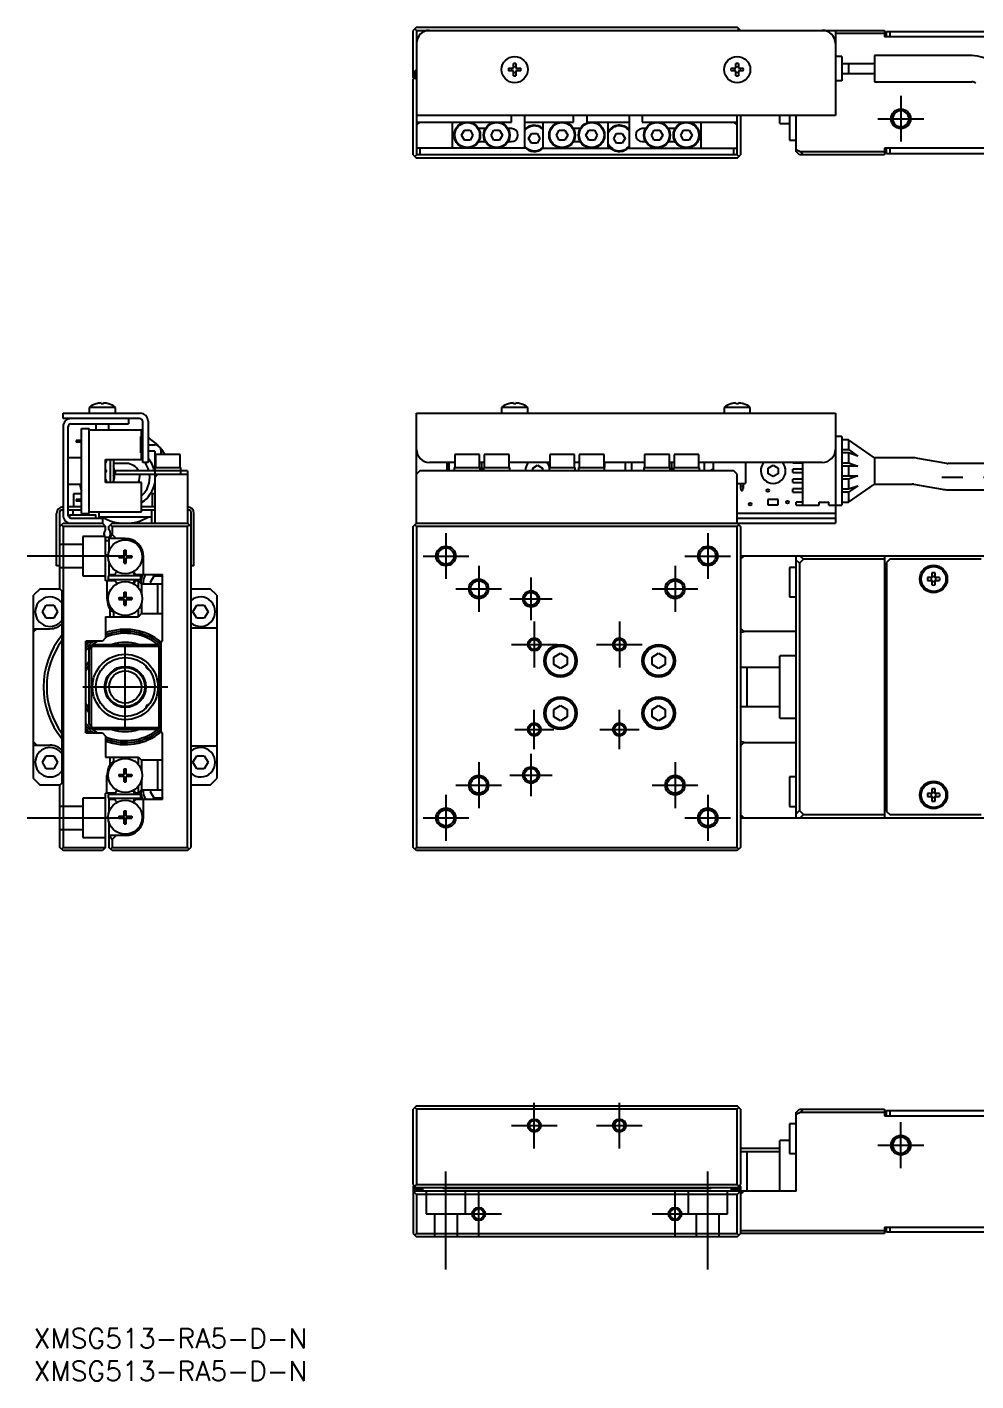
# Model space of a CAD drawing. Extents: x -1 to 586, y -8 to 203.
# Drawn here: x -1 to 144, y -8 to 198.8 of the extents above; entities that cross this region are included whole.
import ezdxf

# ---------------------------------------------------------------- set-up
doc = ezdxf.new("R2010")
doc.units = 0
doc.header["$LTSCALE"] = 0.5
doc.linetypes.add('CENTER', pattern=[50.8, 31.75, -6.35, 6.35, -6.35])
doc.linetypes.add('DASHED', pattern=[19.05, 12.7, -6.35])
for name, color, linetype in [('MSM_CENTER', 1, 'CENTER'), ('MSM_CONTINUOUS', 7, 'CONTINUOUS'), ('MSM_DASHED', 4, 'DASHED'), ('MSM_NARROW', 5, 'CONTINUOUS'), ('MSM_PART_NUMBER', 7, 'CONTINUOUS')]:
    doc.layers.add(name, color=color, linetype=linetype)
doc.styles.get("Standard").update_dxf_attribs({"font": 'txt.shx', "height": 1, "bigfont": 'bigfont.shx'})

# ---------------------------------------------------------------- blocks, each defined once
blk = doc.blocks.new('*U2')
at = {"layer": 'MSM_PART_NUMBER'}
blk.add_text('XMSG513-RA5-D-N', height=3, dxfattribs=at).set_placement((0, -3))
blk = doc.blocks.new('*U3')
at = {"layer": 'MSM_PART_NUMBER'}
blk.add_text('XMSG513-RA5-D-N', height=3, dxfattribs=at).set_placement((0, -8))

msp = doc.modelspace()

# ---------------------------------------------------------------- linework, layer by layer
at = {"layer": 'MSM_CENTER'}
for p, q in [((132.500003, 188.299999), (132.500003, 181.299999)), ((129.000003, 184.799999), (136.000003, 184.799999)), ((288.000003, 130), (138.000003, 130)), ((63.000003, 121.5), (63.000003, 114.5)), ((103.000003, 121.5), (103.000003, 114.5)), ((14.000001, 118), (-0.999999, 118)), ((59.500003, 118), (66.500003, 118)), ((99.500003, 118), (106.500003, 118)), ((68.000003, 116.5), (68.000003, 109.5)), ((98.000003, 116.5), (98.000003, 109.5)), ((76.000003, 108.2), (76.000003, 114.7)), ((64.500003, 113), (71.500003, 113)), ((94.500003, 113), (101.500003, 113)), ((72.750003, 111.45), (79.250003, 111.45)), ((76.500003, 108), (76.500003, 101)), ((89.500003, 108), (89.500003, 101)), ((14.000001, 91.5), (14.000001, 104.5)), ((73.000003, 104.5), (80.000003, 104.5)), ((86.000003, 104.5), (93.000003, 104.5)), ((7.500001, 98), (20.500001, 98)), ((76.500003, 88.5), (76.500003, 94.5)), ((89.500003, 88.5), (89.500003, 94.5)), ((73.500003, 91.5), (79.500003, 91.5)), ((86.500003, 91.5), (92.500003, 91.5)), ((76.000003, 81.3), (76.000003, 87.8)), ((68.000003, 86.5), (68.000003, 79.5)), ((98.000003, 86.5), (98.000003, 79.5)), ((64.500003, 83), (71.500003, 83)), ((72.750003, 84.55), (79.250003, 84.55)), ((94.500003, 83), (101.500003, 83)), ((63.000003, 81.5), (63.000003, 74.5)), ((103.000003, 81.5), (103.000003, 74.5)), ((-0.999999, 78), (14.000001, 78)), ((59.500003, 78), (66.500003, 78)), ((99.500003, 78), (106.500003, 78)), ((76.500003, 27.500001), (76.500003, 34.500001)), ((89.500003, 27.500001), (89.500003, 34.500001)), ((132.500003, 24.500001), (132.500003, 31.500001)), ((73.000003, 31.000001), (80.000003, 31.000001)), ((86.000003, 31.000001), (93.000003, 31.000001)), ((129.000003, 28.000001), (136.000003, 28.000001)), ((63.000003, 9.000001), (63.000003, 24.000001)), ((103.000003, 9.000001), (103.000003, 24.000001)), ((68.000003, 14.000001), (68.000003, 21.000001)), ((98.000003, 14.000001), (98.000003, 21.000001)), ((64.500003, 17.500001), (71.500003, 17.500001)), ((94.500003, 17.500001), (101.500003, 17.500001))]:
    msp.add_line(p, q, dxfattribs=at)
at = {"layer": 'MSM_CONTINUOUS'}
for p, q in [((58.500003, 198.799999), (58.000003, 198.299999)), ((58.250003, 198.549999), (58.500003, 198.299999)), ((58.500003, 198.799999), (107.500003, 198.799999)), ((108.000003, 198.299999), (107.500003, 198.799999)), ((107.500003, 198.299999), (107.750003, 198.549999)), ((58.000003, 191.099999), (58.000003, 198.299999)), ((58.500003, 198.299999), (130.000003, 198.299999)), ((58.500003, 198.299999), (58.500003, 179.299999)), ((122.500003, 198.299999), (122.500003, 185.299999)), ((130.000003, 197.799999), (122.500003, 197.799999)), ((130.000003, 198.299999), (130.000003, 197.299999)), ((145.500003, 197.299999), (130.000003, 197.299999)), ((130.300003, 197.299999), (130.300003, 198.099999)), ((130.300003, 198.099999), (145.300003, 198.099999)), ((130.800003, 198.099999), (130.800003, 197.299999)), ((143.332131, 194.449999), (128.500003, 194.449999)), ((128.500003, 194.449999), (128.500003, 190.449999)), ((72.571295, 192.499999), (73.300003, 192.499999)), ((73.300003, 192.499999), (73.300003, 193.228708)), ((73.700003, 193.228708), (73.700003, 192.499999)), ((73.700003, 192.499999), (74.428712, 192.499999)), ((106.571295, 192.499999), (107.300003, 192.499999)), ((107.300003, 192.499999), (107.300003, 193.228708)), ((107.700003, 193.228708), (107.700003, 192.499999)), ((107.700003, 192.499999), (108.428712, 192.499999)), ((123.500003, 194.299999), (122.500003, 194.299999)), ((123.500003, 194.299999), (123.500003, 190.599999)), ((128.500003, 193.199999), (123.500003, 193.199999)), ((124.500003, 193.199999), (124.500003, 191.699999)), ((58.500003, 192.299999), (58.000003, 191.799999)), ((58.500003, 191.799999), (58.000003, 191.799999)), ((58.000003, 191.599999), (58.500003, 191.599999)), ((58.000003, 190.799999), (58.500003, 191.299999)), ((58.100003, 190.999999), (58.000003, 191.099999)), ((58.000003, 179.299999), (58.000003, 190.799999)), ((58.100003, 190.899999), (58.100003, 191.099999)), ((58.500003, 190.799999), (58.250003, 191.049999)), ((58.500003, 191.399999), (58.400003, 191.399999)), ((73.300003, 192.099999), (72.571295, 192.099999)), ((73.300003, 191.37129), (73.300003, 192.099999)), ((73.700003, 192.099999), (73.700003, 191.37129)), ((74.428712, 192.099999), (73.700003, 192.099999)), ((107.300003, 192.099999), (106.571295, 192.099999)), ((107.300003, 191.37129), (107.300003, 192.099999)), ((107.700003, 192.099999), (107.700003, 191.37129)), ((108.428712, 192.099999), (107.700003, 192.099999)), ((123.500003, 190.599999), (122.500003, 190.599999)), ((123.500003, 191.699999), (128.500003, 191.699999)), ((128.500003, 190.449999), (143.332131, 190.449999)), ((122.500003, 185.299999), (58.500003, 185.299999)), ((58.500003, 183.799999), (59.000003, 184.299999)), ((58.500003, 184.299999), (73.000003, 184.299999)), ((64.000003, 180.299999), (64.000003, 184.299999)), ((73.000003, 184.299999), (73.000003, 185.299999)), ((75.000003, 185.299999), (75.000003, 180.299999)), ((75.000003, 184.299999), (82.500003, 184.299999)), ((77.800003, 184.299999), (77.800003, 180.299999)), ((82.500003, 184.299999), (82.500003, 185.299999)), ((84.500003, 185.299999), (84.500003, 184.299999)), ((84.500003, 184.299999), (91.000003, 184.299999)), ((87.800003, 180.299999), (87.800003, 184.299999)), ((91.000003, 185.299999), (91.000003, 180.299999)), ((93.000003, 185.299999), (93.000003, 184.299999)), ((93.000003, 184.299999), (107.500003, 184.299999)), ((102.000003, 180.299999), (102.000003, 184.299999)), ((107.000003, 184.299999), (107.500003, 183.799999)), ((107.500003, 179.299999), (107.500003, 185.299999)), ((108.000003, 185.299999), (108.000003, 179.299999)), ((114.000003, 184.049999), (114.000003, 185.299999)), ((115.500003, 185.299999), (115.500003, 181.549999)), ((116.500003, 179.799999), (116.500003, 185.299999)), ((65.383978, 182.299999), (65.816991, 183.049999)), ((65.816991, 181.549999), (65.383978, 182.299999)), ((65.816991, 183.049999), (66.683016, 183.049999)), ((66.683016, 183.049999), (67.116029, 182.299999)), ((67.116029, 182.299999), (66.683016, 181.549999)), ((69.017953, 183.299999), (67.982054, 183.299999)), ((69.883978, 182.299999), (70.316991, 183.049999)), ((70.316991, 181.549999), (69.883978, 182.299999)), ((70.316991, 183.049999), (71.183016, 183.049999)), ((71.183016, 183.049999), (71.616029, 182.299999)), ((71.616029, 182.299999), (71.183016, 181.549999)), ((73.000003, 183.299999), (72.482054, 183.299999)), ((75.633978, 181.799999), (76.066991, 182.549999)), ((76.066991, 182.549999), (76.933016, 182.549999)), ((76.933016, 182.549999), (77.366029, 181.799999)), ((79.883978, 182.299999), (80.316991, 183.049999)), ((80.316991, 181.549999), (79.883978, 182.299999)), ((80.316991, 183.049999), (81.183016, 183.049999)), ((81.183016, 183.049999), (81.616029, 182.299999)), ((81.616029, 182.299999), (81.183016, 181.549999)), ((83.517953, 183.299999), (82.482054, 183.299999)), ((84.383978, 182.299999), (84.816991, 183.049999)), ((84.816991, 181.549999), (84.383978, 182.299999)), ((84.816991, 183.049999), (85.683016, 183.049999)), ((85.683016, 183.049999), (86.116029, 182.299999)), ((86.116029, 182.299999), (85.683016, 181.549999)), ((88.633978, 181.799999), (89.066991, 182.549999)), ((89.066991, 182.549999), (89.933016, 182.549999)), ((89.933016, 182.549999), (90.366029, 181.799999)), ((93.517953, 183.299999), (93.000003, 183.299999)), ((94.383978, 182.299999), (94.816991, 183.049999)), ((94.816991, 181.549999), (94.383978, 182.299999)), ((94.816991, 183.049999), (95.683016, 183.049999)), ((95.683016, 183.049999), (96.116029, 182.299999)), ((96.116029, 182.299999), (95.683016, 181.549999)), ((98.017953, 183.299999), (96.982054, 183.299999)), ((98.883978, 182.299999), (99.316991, 183.049999)), ((99.316991, 181.549999), (98.883978, 182.299999)), ((99.316991, 183.049999), (100.183016, 183.049999)), ((100.183016, 183.049999), (100.616029, 182.299999)), ((100.616029, 182.299999), (100.183016, 181.549999)), ((114.000003, 184.049999), (115.500003, 184.049999)), ((75.177128, 180.299999), (58.500003, 180.299999)), ((59.000003, 180.299999), (59.000003, 179.299999)), ((66.683016, 181.549999), (65.816991, 181.549999)), ((67.982054, 181.299999), (69.017953, 181.299999)), ((71.183016, 181.549999), (70.316991, 181.549999)), ((72.482054, 181.299999), (73.000003, 181.299999)), ((76.066991, 181.049999), (75.633978, 181.799999)), ((76.933016, 181.049999), (76.066991, 181.049999)), ((77.366029, 181.799999), (76.933016, 181.049999)), ((77.800003, 180.299999), (88.177128, 180.299999)), ((81.183016, 181.549999), (80.316991, 181.549999)), ((82.482054, 181.299999), (83.517953, 181.299999)), ((85.683016, 181.549999), (84.816991, 181.549999)), ((89.066991, 181.049999), (88.633978, 181.799999)), ((89.933016, 181.049999), (89.066991, 181.049999)), ((90.366029, 181.799999), (89.933016, 181.049999)), ((90.822879, 180.299999), (107.500003, 180.299999)), ((93.000003, 181.299999), (93.517953, 181.299999)), ((95.683016, 181.549999), (94.816991, 181.549999)), ((96.982054, 181.299999), (98.017953, 181.299999)), ((100.183016, 181.549999), (99.316991, 181.549999)), ((107.000003, 179.299999), (107.000003, 180.299999)), ((115.500003, 181.549999), (116.500003, 181.549999)), ((116.500003, 180.106185), (117.112376, 179.799999)), ((145.500003, 180.299999), (130.000003, 180.299999)), ((130.000003, 180.299999), (130.000003, 179.299999)), ((130.300003, 179.499999), (130.300003, 180.299999)), ((130.800003, 180.299999), (130.800003, 179.499999)), ((58.000003, 179.299999), (58.500003, 178.799999)), ((58.250003, 179.049999), (58.500003, 179.299999)), ((107.500003, 179.299999), (58.500003, 179.299999)), ((107.500003, 178.799999), (58.500003, 178.799999)), ((107.500003, 179.299999), (107.750003, 179.049999)), ((107.500003, 178.799999), (108.000003, 179.299999)), ((117.000003, 179.299999), (116.500003, 179.799999)), ((130.000003, 179.299999), (117.000003, 179.299999)), ((117.112376, 179.799999), (130.000003, 179.799999)), ((117.112376, 179.799999), (117.612376, 179.299999)), ((130.300003, 179.499999), (145.500003, 179.499999)), ((12.500001, 140.697999), (8.500001, 140.697999)), ((8.500001, 140.697999), (8.500001, 139.8)), ((9.571293, 141.255732), (9.550001, 141.255732)), ((10.300001, 141.255732), (10.300001, 141.387476)), ((10.700001, 141.255732), (10.300001, 141.255732)), ((10.700001, 141.387476), (10.700001, 141.255732)), ((11.450001, 141.255732), (11.42871, 141.255732)), ((12.500001, 139.8), (12.500001, 140.697999)), ((75.500003, 140.697999), (71.500003, 140.697999)), ((71.500003, 140.697999), (71.500003, 139.8)), ((72.571295, 141.255732), (72.550003, 141.255732)), ((73.300003, 141.255732), (73.300003, 141.387476)), ((73.700003, 141.255732), (73.300003, 141.255732)), ((73.700003, 141.387476), (73.700003, 141.255732)), ((74.450003, 141.255732), (74.428712, 141.255732)), ((75.500003, 139.8), (75.500003, 140.697999)), ((109.500003, 140.697999), (105.500003, 140.697999)), ((105.500003, 140.697999), (105.500003, 139.8)), ((106.571295, 141.255732), (106.550003, 141.255732)), ((107.300003, 141.255732), (107.300003, 141.387476)), ((107.700003, 141.255732), (107.300003, 141.255732)), ((107.700003, 141.387476), (107.700003, 141.255732)), ((108.450003, 141.255732), (108.428712, 141.255732)), ((109.500003, 139.8), (109.500003, 140.697999)), ((4.500001, 139), (4.500001, 139.8)), ((4.500001, 139.8), (16.300001, 139.8)), ((16.200001, 139), (4.500001, 139)), ((14.500001, 139), (14.500001, 138.2)), ((17.500001, 138.6), (17.500001, 132.3)), ((58.500003, 139.8), (122.500003, 139.8)), ((58.500003, 123), (58.500003, 139.8)), ((122.500003, 139.8), (122.500003, 123)), ((4.500001, 137.8), (4.500001, 124.2)), ((5.300001, 124.2), (5.300001, 137.8)), ((5.700001, 138.2), (14.500001, 138.2)), ((7.300001, 137.5), (8.500001, 137.5)), ((7.300001, 124.5), (7.300001, 137.5)), ((8.500001, 124.5), (8.500001, 137.5)), ((16.500001, 137.25), (8.500001, 137.25)), ((9.500001, 138.199981), (9.500001, 137.25)), ((11.500001, 137.25), (11.500001, 138.199981)), ((16.500001, 136.25), (16.500001, 137.25)), ((16.700001, 132.3), (16.700001, 138.5)), ((6.500001, 135.625), (6.500001, 135.375)), ((7.300001, 135.625), (6.500001, 135.625)), ((7.300001, 135.375), (6.500001, 135.375)), ((16.400001, 133.75), (16.400001, 136.25)), ((16.500001, 136.25), (16.400001, 136.25)), ((16.400001, 135.45), (16.500001, 135.45)), ((16.400001, 135.075), (16.500001, 135.075)), ((16.400001, 134.925), (16.500001, 134.925)), ((16.400001, 134.55), (16.500001, 134.55)), ((16.500001, 134.55), (16.500001, 135.45)), ((16.500001, 135), (16.700001, 135)), ((17.500001, 135), (18.5, 135)), ((123.500003, 136.25), (122.500003, 136.25)), ((123.500003, 136.25), (123.500003, 125.75)), ((124.500003, 135.75), (123.500003, 135.75)), ((128.500003, 133), (124.500003, 135.75)), ((124.500003, 135.75), (124.500003, 134.25)), ((7.300001, 133), (5.300001, 133)), ((11.000001, 132.75), (16.500001, 132.75)), ((11.000001, 129.25), (11.000001, 132.75)), ((11.700001, 132.75), (11.700001, 129.25)), ((12.200001, 132.75), (12.200001, 129.25)), ((16.700001, 134), (16.400001, 134)), ((16.500001, 133.75), (16.400001, 133.75)), ((16.500001, 132.75), (16.500001, 133.75)), ((18.5, 134), (17.500001, 134)), ((18.500001, 134), (18.500001, 123)), ((22.400001, 133.5), (18.600001, 133.5)), ((18.600001, 133.5), (18.600001, 131.5)), ((19.5, 133.5), (19.5, 134)), ((22.400001, 131.5), (22.400001, 133.5)), ((68.150003, 133.5), (64.350003, 133.5)), ((64.350003, 133.5), (64.350003, 131.5)), ((68.150003, 131.5), (68.150003, 133.5)), ((72.650003, 133.5), (68.850003, 133.5)), ((68.850003, 133.5), (68.850003, 131.5)), ((72.650003, 131.5), (72.650003, 133.5)), ((82.650003, 133.5), (78.850003, 133.5)), ((78.850003, 133.5), (78.850003, 131.5)), ((82.650003, 131.5), (82.650003, 133.5)), ((87.150003, 133.5), (83.350003, 133.5)), ((83.350003, 133.5), (83.350003, 131.5)), ((87.150003, 131.5), (87.150003, 133.5)), ((97.150003, 133.5), (93.350003, 133.5)), ((93.350003, 133.5), (93.350003, 131.5)), ((97.150003, 131.5), (97.150003, 133.5)), ((101.650003, 133.5), (97.850003, 133.5)), ((97.850003, 133.5), (97.850003, 131.5)), ((101.650003, 131.5), (101.650003, 133.5)), ((123.500003, 134.25), (124.500003, 134.25)), ((124.500003, 133.75), (123.500003, 133.75)), ((124.500003, 134.25), (125.954549, 133.25)), ((125.954549, 133.25), (124.500003, 133.75)), ((124.500003, 133.75), (124.500003, 132.25)), ((128.500003, 133), (128.500003, 129)), ((134.237537, 133), (128.500003, 133)), ((139.51286, 132.146951), (135.105778, 132.924039)), ((14.206727, 132.131759), (12.200001, 132.131759)), ((12.350001, 130.131759), (12.350001, 131)), ((12.500001, 130.5), (12.500001, 131.000002)), ((23.500001, 131.000002), (12.500001, 131.000002)), ((12.500001, 130.5), (23.500001, 130.5)), ((17.500001, 132.3), (16.700001, 132.3)), ((18.500001, 131.5), (22.500001, 131.5)), ((18.500001, 130), (19.000001, 130.5)), ((22.500001, 130.5), (22.500001, 131.5)), ((23.500001, 131), (23.500001, 123)), ((59.000003, 131), (58.500003, 130.5)), ((107.000003, 131), (59.000003, 131)), ((64.350003, 132.3), (60.500003, 132.3)), ((63.200003, 131), (63.200003, 132.3)), ((63.500003, 131), (63.500003, 132.3)), ((64.250003, 131.5), (68.250003, 131.5)), ((64.250003, 131.5), (64.250003, 131)), ((68.850003, 132.3), (68.150003, 132.3)), ((68.250003, 131), (68.250003, 131.5)), ((68.500003, 131.000002), (68.500003, 132.3)), ((68.750003, 131.5), (72.750003, 131.5)), ((68.750003, 131.5), (68.750003, 131)), ((78.850003, 132.3), (72.650003, 132.3)), ((72.665003, 131.5), (72.665003, 132.3)), ((72.750003, 131), (72.750003, 131.5)), ((76.250003, 131.433013), (77.000003, 131.866026)), ((76.250003, 131), (76.250003, 131.433013)), ((77.000003, 131.866026), (77.750003, 131.433013)), ((77.750003, 131.433013), (77.750003, 131)), ((78.750003, 131.5), (82.750003, 131.5)), ((78.750003, 131.5), (78.750003, 131)), ((83.350003, 132.3), (82.650003, 132.3)), ((82.750003, 131), (82.750003, 131.5)), ((83.250003, 131.5), (87.250003, 131.5)), ((83.250003, 131.5), (83.250003, 131)), ((93.350003, 132.3), (87.150003, 132.3)), ((87.245003, 132.3), (87.245003, 131.5)), ((87.250003, 131), (87.250003, 131.5)), ((90.445003, 131), (90.445003, 132.3)), ((91.372503, 132.3), (91.372503, 131)), ((93.250003, 131.5), (97.250003, 131.5)), ((93.250003, 131.5), (93.250003, 131)), ((97.850003, 132.3), (97.150003, 132.3)), ((97.250003, 131), (97.250003, 131.5)), ((97.500003, 131), (97.500003, 132.3)), ((97.750003, 131.5), (101.750003, 131.5)), ((97.750003, 131.5), (97.750003, 131)), ((120.500003, 132.3), (101.650003, 132.3)), ((101.750003, 131), (101.750003, 131.5)), ((102.500003, 131), (102.500003, 132.3)), ((103.855003, 131), (103.855003, 132.3)), ((107.500003, 130.5), (107.000003, 131)), ((107.500003, 123), (107.500003, 130.5)), ((108.755003, 132.3), (108.755003, 129.15)), ((112.250003, 131.433013), (113.000003, 131.866026)), ((112.250003, 130.566987), (112.250003, 131.433013)), ((113.000003, 130.133975), (112.250003, 130.566987)), ((113.000003, 131.866026), (113.750003, 131.433013)), ((113.750003, 130.566987), (113.000003, 130.133975)), ((113.750003, 131.433013), (113.750003, 130.566987)), ((116.000003, 132.25), (116.000003, 132.3)), ((116.000003, 132.25), (117.500003, 132.25)), ((117.500003, 131.25), (116.000003, 131.25)), ((116.000003, 130.75), (116.000003, 131.25)), ((116.000003, 130.75), (117.500003, 130.75)), ((117.500003, 132.3), (117.500003, 125.75)), ((123.500003, 132.25), (124.500003, 132.25)), ((125.954549, 131.75), (123.500003, 131.75)), ((124.500003, 132.25), (125.954549, 131.75)), ((124.500003, 131.75), (124.500003, 130.25)), ((152.000003, 132.131759), (139.686508, 132.131759)), ((5.300001, 129), (7.300001, 129)), ((16.500001, 129.25), (11.000001, 129.25)), ((16.500001, 124.75), (16.500001, 129.25)), ((108.655003, 129.05), (107.500003, 129.05)), ((107.995003, 129.05), (107.995003, 128.316395)), ((108.425003, 128.61), (107.995003, 128.61)), ((108.110003, 128.25), (107.995003, 128.316395)), ((108.110003, 128), (108.110003, 128.25)), ((108.425003, 128.316395), (108.310003, 128.25)), ((108.310003, 128.25), (108.310003, 128)), ((108.425003, 129.05), (108.425003, 128.316395)), ((117.500003, 129.75), (116.000003, 129.75)), ((116.000003, 129.25), (116.000003, 129.75)), ((116.000003, 129.25), (117.500003, 129.25)), ((117.500003, 128.25), (116.000003, 128.25)), ((116.000003, 127.75), (116.000003, 128.25)), ((123.500003, 130.25), (125.954549, 130.25)), ((124.500003, 129.75), (123.500003, 129.75)), ((123.500003, 128.25), (124.500003, 128.25)), ((125.954549, 130.25), (124.500003, 129.75)), ((124.500003, 129.75), (124.500003, 128.25)), ((124.500003, 126.25), (128.500003, 129)), ((124.500003, 128.25), (125.954549, 128.75)), ((125.954549, 128.75), (124.500003, 127.75)), ((128.500003, 129), (134.237537, 129)), ((134.411186, 128.984808), (138.818267, 128.20772)), ((7.300001, 127.5), (6.1, 127.5)), ((6.1, 127.5), (6.1, 125.5)), ((6.500001, 126.625), (6.500001, 126.375)), ((7.300001, 126.625), (6.500001, 126.625)), ((7.300001, 126.375), (6.500001, 126.375)), ((18.500001, 127.5), (18.1, 127.5)), ((18.1, 127.5), (18.1, 125.5)), ((108.110003, 128), (108.310003, 128)), ((112.175003, 126.6375), (112.175003, 125.8375)), ((113.775003, 126.6375), (112.175003, 126.6375)), ((113.775003, 125.8375), (113.775003, 126.6375)), ((116.000003, 127.75), (117.500003, 127.75)), ((116.500003, 125.75), (116.500003, 126.25)), ((117.500003, 126.25), (116.500003, 126.25)), ((120.000003, 126.25), (121.500003, 126.25)), ((120.000003, 125.75), (120.000003, 126.25)), ((121.500003, 125.75), (121.500003, 126.25)), ((124.500003, 127.75), (123.500003, 127.75)), ((123.500003, 126.25), (124.500003, 126.25)), ((124.500003, 127.75), (124.500003, 126.25)), ((139.686508, 128.131759), (152.000003, 128.131759)), ((3.5, 116.5), (3.5, 124.5)), ((4.000001, 113), (4.000001, 124.8)), ((4.500001, 125), (4.2, 125)), ((7.300001, 125.5), (5.300001, 125.5)), ((7.300001, 125), (5.300001, 125)), ((5.500001, 124.3), (9.500001, 124.3)), ((5.500001, 124.3), (5.500001, 123.85359)), ((6, 125), (6, 124.3)), ((7.300001, 124.5), (8.500001, 124.5)), ((8.500001, 124.75), (16.500001, 124.75)), ((9.500001, 123.8), (9.500001, 124.3)), ((10, 123.8), (10, 124.75)), ((18.500001, 125.5), (16.500001, 125.5)), ((18.500001, 125), (16.500001, 125)), ((18, 125), (18, 123)), ((23.8, 125), (23.500001, 125)), ((24.000001, 124.8), (24.000001, 73.5)), ((24.5, 116.5), (24.5, 124.5)), ((122.500003, 124.5), (107.500003, 124.5)), ((112.175003, 125.8375), (113.775003, 125.8375)), ((116.500003, 125.75), (120.000003, 125.75)), ((121.500003, 125.75), (123.500003, 125.75)), ((4.000001, 122.5), (4.500001, 123)), ((4.250001, 122.75), (4.500001, 122.5)), ((4.500001, 123), (10.500001, 123)), ((4.500001, 122.5), (4.500001, 73.5)), ((11.000001, 122.5), (4.500001, 122.5)), ((5.700001, 123.8), (10.500001, 123.8)), ((10, 124), (18, 124)), ((10.500001, 123.8), (10.500001, 123)), ((10.500001, 123), (11.000001, 122.5)), ((11.000001, 122.061438), (11.000001, 122.5)), ((11.500001, 122.5), (12.000001, 123)), ((11.500001, 122.061438), (11.500001, 122.5)), ((11.750001, 122.75), (12.000001, 122.5)), ((12.000001, 123), (23.500001, 123)), ((12.000001, 122.5), (12.000001, 121.3)), ((23.500001, 122.5), (12.000001, 122.5)), ((24.000001, 122.5), (23.500001, 123)), ((23.500001, 122.5), (23.750001, 122.75)), ((23.500001, 73.5), (23.500001, 122.5)), ((58.000003, 122.5), (58.500003, 123)), ((58.000003, 73.5), (58.000003, 122.5)), ((58.250003, 122.75), (58.500003, 122.5)), ((58.500003, 123), (122.500003, 123)), ((58.500003, 122.5), (58.500003, 73.5)), ((107.500003, 122.5), (58.500003, 122.5)), ((107.500003, 123.8), (122.500003, 123.8)), ((107.500003, 123), (108.000003, 122.5)), ((107.500003, 122.5), (107.750003, 122.75)), ((107.500003, 73.5), (107.500003, 122.5)), ((108.000003, 122.5), (108.000003, 73.5)), ((10.884114, 120.9), (11.616027, 120.9)), ((11.000001, 114.2), (11.000001, 120.738562)), ((11.000001, 120.4), (11.500001, 120.4)), ((11.500001, 120.738562), (11.500001, 118.614143)), ((14.000001, 120.7), (11.500001, 120.7)), ((12.000001, 121.3), (11.575737, 120.7)), ((12.600001, 120.7), (12.000001, 121.3)), ((11.000001, 118.2), (11.417367, 118.2)), ((11.401925, 118), (11.000001, 118)), ((13.000001, 118.045), (13.795001, 118.045)), ((13.000001, 118.045), (13.000001, 117.755)), ((13.529995, 117.755), (13.529995, 118.045)), ((13.855001, 118.9), (14.145001, 118.9)), ((13.855001, 118.105), (13.855001, 118.9)), ((14.145001, 118.370007), (13.855001, 118.370007)), ((14.145001, 118.105), (14.145001, 118.9)), ((14.205001, 118.045), (15.000001, 118.045)), ((14.470008, 117.755), (14.470008, 118.045)), ((15.000001, 118.045), (15.000001, 117.755)), ((16.800001, 115.2), (16.800001, 117.9)), ((108.000003, 117.5), (108.500003, 118)), ((145.500003, 118), (108.000003, 118)), ((116.500003, 78), (116.500003, 118)), ((117.112376, 118), (117.612376, 117.5)), ((130.000003, 118), (130.000003, 78)), ((4, 116.5), (3.5, 116.5)), ((11.500001, 117.185857), (11.500001, 115.2)), ((13.000001, 117.755), (13.795001, 117.755)), ((13.855001, 116.9), (13.855001, 117.695)), ((13.855001, 117.429993), (14.145001, 117.429993)), ((13.855001, 116.9), (14.145001, 116.9)), ((14.145001, 116.9), (14.145001, 117.695)), ((14.205001, 117.755), (15.000001, 117.755)), ((24.5, 116.5), (24, 116.5)), ((115.500003, 116.25), (115.500003, 111.75)), ((116.500003, 116.25), (115.500003, 116.25)), ((117.000003, 116.887628), (116.500003, 117.387628)), ((117.612376, 117.5), (117.000003, 116.887628)), ((117.000003, 116.887628), (117.000003, 79.112373)), ((130.000003, 117.5), (117.612376, 117.5)), ((130.800003, 117.5), (130.300003, 117)), ((130.300003, 117), (130.300003, 79)), ((144.800003, 117.5), (130.800003, 117.5)), ((12.45559, 114.2), (11.000001, 114.2)), ((11.200001, 114.2), (11.200001, 111.5)), ((16.385001, 115), (11.385001, 115)), ((11.385001, 115), (11.385001, 114.4)), ((11.385001, 114.4), (16.385001, 114.4)), ((11.500001, 115.2), (12.45559, 115.2)), ((12.45559, 115.2), (12.625186, 115.49375)), ((12.45559, 114.2), (12.625186, 113.90625)), ((15.374817, 115.49375), (15.544413, 115.2)), ((15.374817, 113.90625), (15.544413, 114.2)), ((15.544413, 115.2), (19.700001, 115.2)), ((16.000001, 114.2), (15.544413, 114.2)), ((16.000001, 113.161325), (16.000001, 114.2)), ((16.000001, 114.2), (16.500001, 113.7)), ((16.385001, 114.4), (16.385001, 115)), ((17.845301, 114), (18.422651, 115)), ((18.018506, 113.7), (17.845301, 114)), ((18.422651, 115), (19.577352, 115)), ((19.577352, 115), (19.700001, 114.787565)), ((19.700001, 105), (19.700001, 115.2)), ((137.260003, 114.74), (136.580819, 114.74)), ((136.580819, 114.26), (137.260003, 114.26)), ((137.260003, 115.419185), (137.260003, 114.74)), ((137.260003, 114.26), (137.260003, 113.580816)), ((137.740003, 114.74), (137.740003, 115.419185)), ((138.419188, 114.74), (137.740003, 114.74)), ((137.740003, 113.580816), (137.740003, 114.26)), ((137.740003, 114.26), (138.419188, 114.26)), ((1, 113), (0, 112)), ((0, 84), (0, 112)), ((1, 113), (4.000001, 113)), ((4.350001, 112.65), (4.000001, 113)), ((4.350001, 83.35), (4.350001, 112.65)), ((13.855001, 112.5), (14.145001, 112.5)), ((13.855001, 111.705), (13.855001, 112.5)), ((14.145001, 111.970007), (13.855001, 111.970007)), ((14.145001, 111.705), (14.145001, 112.5)), ((16.500001, 113.7), (16.500001, 112.214143)), ((19.700001, 113.7), (16.500001, 113.7)), ((19.000001, 109.2), (19.000001, 113.7)), ((24.000001, 113), (27, 113)), ((28, 112), (27, 113)), ((28.000006, 112), (28, 84)), ((115.500003, 111.75), (116.500003, 111.75)), ((1.3453, 109.5), (1.92265, 110.5)), ((1.92265, 110.5), (3.077351, 110.5)), ((3.077351, 110.5), (3.654701, 109.5)), ((11.700001, 108.7), (11.700001, 109.903128)), ((13.000001, 111.645), (13.795001, 111.645)), ((13.000001, 111.645), (13.000001, 111.355)), ((13.000001, 111.355), (13.795001, 111.355)), ((13.529995, 111.355), (13.529995, 111.645)), ((13.855001, 110.5), (13.855001, 111.295)), ((13.855001, 111.029993), (14.145001, 111.029993)), ((13.855001, 110.5), (14.145001, 110.5)), ((14.145001, 110.5), (14.145001, 111.295)), ((14.205001, 111.645), (15.000001, 111.645)), ((14.205001, 111.355), (15.000001, 111.355)), ((14.470008, 111.355), (14.470008, 111.645)), ((15.000001, 111.645), (15.000001, 111.355)), ((16.000001, 108.7), (16.000001, 109.838675)), ((16.500001, 110.785857), (16.500001, 109.2)), ((24.3453, 109.5), (24.92265, 110.5)), ((24.92265, 110.5), (26.077351, 110.5)), ((26.077351, 110.5), (26.654701, 109.5)), ((1.92265, 108.5), (1.3453, 109.5)), ((3.077351, 108.5), (1.92265, 108.5)), ((3.654701, 109.5), (3.077351, 108.5)), ((11.000001, 108.7), (16.000001, 108.7)), ((11.000001, 108.7), (11.000001, 105.5)), ((12.200001, 109.355239), (12.200001, 108.7)), ((16.500001, 109.2), (16.000001, 108.7)), ((16.500001, 109.2), (19.700001, 109.2)), ((24.92265, 108.5), (24.3453, 109.5)), ((26.077351, 108.5), (24.92265, 108.5)), ((26.654701, 109.5), (26.077351, 108.5)), ((130.300003, 108), (130.000003, 108)), ((0, 106.4), (0.5, 106.9)), ((0, 106.9), (2.5, 106.9)), ((11.000001, 105.5), (10.500001, 105)), ((28.000001, 107), (24.000001, 107)), ((108.500003, 106.485282), (108.000003, 106.985282)), ((108.000003, 106.305609), (108.500003, 106.485282)), ((116.500003, 106.485282), (108.500003, 106.485282)), ((130.000003, 106.25), (130.300003, 106.25)), ((8.000001, 91), (8.000001, 105)), ((10.500001, 105), (8.000001, 105)), ((8.500001, 103.7), (9.300001, 104.5)), ((8.500001, 92.3), (8.500001, 103.7)), ((8.800001, 104), (8.800001, 92)), ((19.000001, 104.2), (9.000001, 104.2)), ((9.300001, 104.5), (18.700001, 104.5)), ((18.700001, 104.5), (19.500001, 103.7)), ((19.200001, 92), (19.200001, 104)), ((19.500001, 91), (19.500001, 105)), ((19.500001, 105), (19.700001, 105)), ((79.500003, 102.57735), (80.500003, 103.154701)), ((79.500003, 101.42265), (79.500003, 102.57735)), ((80.500003, 100.8453), (79.500003, 101.42265)), ((80.500003, 103.154701), (81.500003, 102.57735)), ((81.500003, 101.42265), (80.500003, 100.8453)), ((81.500003, 102.57735), (81.500003, 101.42265)), ((94.500003, 102.57735), (95.500003, 103.154701)), ((94.500003, 101.42265), (94.500003, 102.57735)), ((95.500003, 100.8453), (94.500003, 101.42265)), ((95.500003, 103.154701), (96.500003, 102.57735)), ((96.500003, 101.42265), (95.500003, 100.8453)), ((96.500003, 102.57735), (96.500003, 101.42265)), ((114.000003, 93.25), (114.000003, 102.75)), ((116.500003, 102.75), (114.000003, 102.75)), ((130.200003, 103), (130.000003, 102.8)), ((130.300003, 103), (130.200003, 103)), ((130.200003, 103), (130.200003, 93)), ((17.200001, 100.975), (17.200001, 101.163859)), ((17.200001, 100.975), (17.425001, 100.75)), ((17.425001, 100.918797), (17.425001, 100.75)), ((17.425001, 100.75), (17.561896, 100.75)), ((114.000003, 101), (108.000003, 101)), ((109.000003, 94.999995), (109.000003, 101.000005)), ((17.425001, 95.25), (17.200001, 95.025)), ((17.425001, 95.25), (17.425001, 95.081203)), ((17.561953, 95.25), (17.425001, 95.25)), ((79.500003, 94.57735), (80.500003, 95.154701)), ((80.500003, 95.154701), (81.500003, 94.57735)), ((94.500003, 94.57735), (95.500003, 95.154701)), ((95.500003, 95.154701), (96.500003, 94.57735)), ((17.200001, 94.836142), (17.200001, 95.025)), ((79.500003, 93.42265), (79.500003, 94.57735)), ((80.500003, 92.8453), (79.500003, 93.42265)), ((81.500003, 93.42265), (80.500003, 92.8453)), ((81.500003, 94.57735), (81.500003, 93.42265)), ((94.500003, 93.42265), (94.500003, 94.57735)), ((95.500003, 92.8453), (94.500003, 93.42265)), ((96.500003, 93.42265), (95.500003, 92.8453)), ((96.500003, 94.57735), (96.500003, 93.42265)), ((108.000003, 95), (114.000003, 95)), ((114.000003, 93.25), (116.500003, 93.25)), ((130.000003, 93.2), (130.200003, 93)), ((8.000001, 91), (10.500001, 91)), ((9.300001, 91.5), (8.500001, 92.3)), ((9.000001, 91.8), (19.000001, 91.8)), ((18.700001, 91.5), (9.300001, 91.5)), ((10.500001, 91), (11.000001, 90.5)), ((19.500001, 92.3), (18.700001, 91.5)), ((19.700001, 91), (19.500001, 91)), ((19.700001, 80.8), (19.700001, 91)), ((130.200003, 93), (130.300003, 93)), ((0.5, 89.1), (0, 89.6)), ((0, 89.1), (2.5, 89.1)), ((11.000001, 90.5), (11.000001, 87.3)), ((24.000001, 89), (28.000001, 89)), ((108.500003, 89.514719), (108.000003, 89.694391)), ((108.000003, 89.014719), (108.500003, 89.514719)), ((108.500003, 89.514719), (116.500003, 89.514719)), ((130.300003, 89.75), (130.000003, 89.75)), ((1.3453, 86.5), (1.92265, 87.5)), ((1.92265, 87.5), (3.077351, 87.5)), ((3.077351, 87.5), (3.654701, 86.5)), ((11.000001, 87.3), (16.000001, 87.3)), ((11.700001, 86.096872), (11.700001, 87.3)), ((12.200001, 87.3), (12.200001, 86.644761)), ((16.000001, 86.161325), (16.000001, 87.3)), ((16.000001, 87.3), (16.500001, 86.8)), ((24.3453, 86.5), (24.92265, 87.5)), ((24.92265, 87.5), (26.077351, 87.5)), ((26.077351, 87.5), (26.654701, 86.5)), ((130.000003, 88), (130.300003, 88)), ((1.92265, 85.5), (1.3453, 86.5)), ((3.077351, 85.5), (1.92265, 85.5)), ((3.654701, 86.5), (3.077351, 85.5)), ((13.855001, 85.5), (14.145001, 85.5)), ((13.855001, 84.705), (13.855001, 85.5)), ((14.145001, 84.970007), (13.855001, 84.970007)), ((14.145001, 84.705), (14.145001, 85.5)), ((16.500001, 86.8), (16.500001, 85.214143)), ((19.700001, 86.8), (16.500001, 86.8)), ((19.000001, 82.3), (19.000001, 86.8)), ((24.92265, 85.5), (24.3453, 86.5)), ((26.077351, 85.5), (24.92265, 85.5)), ((26.654701, 86.5), (26.077351, 85.5)), ((0, 84), (1, 83)), ((4.000001, 83), (1, 83)), ((4.000001, 83), (4.350001, 83.35)), ((4.000001, 73.5), (4.000001, 83)), ((11.200001, 81.8), (11.200001, 84.5)), ((13.000001, 84.645), (13.795001, 84.645)), ((13.000001, 84.645), (13.000001, 84.355)), ((13.000001, 84.355), (13.795001, 84.355)), ((13.529995, 84.355), (13.529995, 84.645)), ((13.855001, 83.5), (13.855001, 84.295)), ((13.855001, 84.029993), (14.145001, 84.029993)), ((13.855001, 83.5), (14.145001, 83.5)), ((14.145001, 83.5), (14.145001, 84.295)), ((14.205001, 84.645), (15.000001, 84.645)), ((14.205001, 84.355), (15.000001, 84.355)), ((14.470008, 84.355), (14.470008, 84.645)), ((15.000001, 84.645), (15.000001, 84.355)), ((16.000001, 81.8), (16.000001, 82.838675)), ((16.500001, 83.785857), (16.500001, 82.3)), ((27, 83), (24.000001, 83)), ((27, 83), (28, 84)), ((115.500003, 84.25), (115.500003, 79.75)), ((116.500003, 84.25), (115.500003, 84.25)), ((11.000001, 73.5), (11.000001, 81.8)), ((12.45559, 81.8), (11.000001, 81.8)), ((16.385001, 81.6), (11.385001, 81.6)), ((11.385001, 81.6), (11.385001, 81)), ((11.385001, 81), (16.385001, 81)), ((12.45559, 80.8), (11.500001, 80.8)), ((11.500001, 80.8), (11.500001, 78.814143)), ((12.625186, 82.09375), (12.45559, 81.8)), ((12.625186, 80.50625), (12.45559, 80.8)), ((15.544413, 81.8), (15.374817, 82.09375)), ((15.544413, 80.8), (15.374817, 80.50625)), ((16.000001, 81.8), (15.544413, 81.8)), ((19.700001, 80.8), (15.544413, 80.8)), ((16.500001, 82.3), (16.000001, 81.8)), ((16.385001, 81), (16.385001, 81.6)), ((16.500001, 82.3), (19.700001, 82.3)), ((16.800001, 78.1), (16.800001, 80.8)), ((17.845301, 82), (18.018506, 82.3)), ((18.422651, 81), (17.845301, 82)), ((19.577352, 81), (18.422651, 81)), ((19.700001, 81.212436), (19.577352, 81)), ((137.260003, 81.74), (136.580819, 81.74)), ((136.580819, 81.26), (137.260003, 81.26)), ((137.260003, 82.419185), (137.260003, 81.74)), ((137.260003, 81.26), (137.260003, 80.580816)), ((137.740003, 81.74), (137.740003, 82.419185)), ((138.419188, 81.74), (137.740003, 81.74)), ((137.740003, 80.580816), (137.740003, 81.26)), ((137.740003, 81.26), (138.419188, 81.26)), ((13.855001, 79.1), (14.145001, 79.1)), ((13.855001, 78.305), (13.855001, 79.1)), ((14.145001, 78.305), (14.145001, 79.1)), ((115.500003, 79.75), (116.500003, 79.75)), ((116.500003, 78.612373), (117.000003, 79.112373)), ((117.000003, 79.112373), (117.612376, 78.5)), ((130.300003, 79), (130.800003, 78.5)), ((11.401925, 78), (11.000001, 78)), ((11.500001, 77.385857), (11.500001, 73.5)), ((13.000001, 78.245), (13.795001, 78.245)), ((13.000001, 78.245), (13.000001, 77.955)), ((13.000001, 77.955), (13.795001, 77.955)), ((13.529995, 77.955), (13.529995, 78.245)), ((14.145001, 78.570007), (13.855001, 78.570007)), ((13.855001, 77.1), (13.855001, 77.895)), ((13.855001, 77.629993), (14.145001, 77.629993)), ((13.855001, 77.1), (14.145001, 77.1)), ((14.145001, 77.1), (14.145001, 77.895)), ((14.205001, 78.245), (15.000001, 78.245)), ((14.205001, 77.955), (15.000001, 77.955)), ((14.470008, 77.955), (14.470008, 78.245)), ((15.000001, 78.245), (15.000001, 77.955)), ((108.500003, 78), (108.000003, 78.5)), ((108.000003, 78), (151.500003, 78)), ((117.612376, 78.5), (117.112376, 78)), ((117.612376, 78.5), (130.000003, 78.5)), ((130.800003, 78.5), (144.800003, 78.5)), ((14.000001, 75.3), (11.500001, 75.3)), ((11.575737, 75.3), (12.000001, 74.7)), ((12.000001, 74.7), (12.600001, 75.3)), ((12.000001, 74.7), (12.000001, 73.5)), ((4.500001, 73), (4.000001, 73.5)), ((4.500001, 73.5), (4.250001, 73.25)), ((4.500001, 73.5), (11.000001, 73.5)), ((10.500001, 73), (4.500001, 73)), ((11.000001, 73.5), (10.500001, 73)), ((12.000001, 73), (11.500001, 73.5)), ((12.000001, 73.5), (11.750001, 73.25)), ((12.000001, 73.5), (23.500001, 73.5)), ((23.500001, 73), (12.000001, 73)), ((23.750001, 73.25), (23.500001, 73.5)), ((23.500001, 73), (24.000001, 73.5)), ((58.500003, 73), (58.000003, 73.5)), ((58.500003, 73.5), (58.250003, 73.25)), ((58.500003, 73.5), (107.500003, 73.5)), ((107.500003, 73), (58.500003, 73)), ((107.750003, 73.25), (107.500003, 73.5)), ((108.000003, 73.5), (107.500003, 73)), ((58.500003, 34.000001), (58.000003, 33.500001)), ((58.000003, 22.000001), (58.000003, 33.500001)), ((58.500003, 33.500001), (58.250003, 33.750001)), ((58.500003, 34.000001), (107.500003, 34.000001)), ((107.500003, 33.500001), (58.500003, 33.500001)), ((58.500003, 33.500001), (58.500003, 22.000001)), ((108.000003, 33.500001), (107.500003, 34.000001)), ((107.750003, 33.750001), (107.500003, 33.500001)), ((107.500003, 22.000001), (107.500003, 33.500001)), ((108.000003, 33.500001), (108.000003, 22.000001)), ((116.500003, 33.000001), (117.000003, 33.500001)), ((117.000003, 33.500001), (130.000003, 33.500001)), ((117.612376, 33.500001), (117.112376, 33.000001)), ((130.000003, 33.500001), (130.000003, 32.500001)), ((130.300003, 32.500001), (130.300003, 33.300001)), ((130.300003, 33.300001), (145.700003, 33.300001)), ((130.800003, 33.300001), (130.800003, 32.500001)), ((116.500003, 31.250001), (115.500003, 31.250001)), ((115.500003, 31.250001), (115.500003, 26.750001)), ((117.112376, 33.000001), (116.500003, 32.693815)), ((116.500003, 21.000001), (116.500003, 33.000001)), ((130.000003, 33.000001), (117.112376, 33.000001)), ((130.000003, 32.500001), (145.500003, 32.500001)), ((114.000003, 27.500001), (108.000003, 27.500001)), ((114.000003, 27.000001), (108.000003, 27.000001)), ((109.000003, 20.999996), (109.000003, 27.000006)), ((115.500003, 28.750001), (114.000003, 28.750001)), ((114.000003, 21.000001), (114.000003, 28.750001)), ((115.500003, 26.750001), (116.500003, 26.750001)), ((58.000003, 22.000001), (58.500003, 21.500001)), ((58.000003, 21.700001), (58.100003, 21.800001)), ((58.000003, 21.700001), (58.000003, 14.500001)), ((58.000003, 21.200001), (59.400003, 21.200001)), ((58.000003, 21.000001), (58.500003, 20.500001)), ((116.500003, 21.000001), (58.000003, 21.000001)), ((58.100003, 21.700001), (58.100003, 21.900001)), ((58.250003, 21.750001), (58.500003, 22.000001)), ((58.400003, 21.400001), (59.100003, 21.400001)), ((58.500003, 22.000001), (107.500003, 22.000001)), ((107.500003, 21.500001), (58.500003, 21.500001)), ((59.400003, 21.500001), (59.400003, 21.200001)), ((62.500003, 21.385001), (62.500003, 21.500001)), ((103.500003, 21.385001), (62.500003, 21.385001)), ((103.500003, 21.385001), (103.500003, 21.500001)), ((106.600003, 21.500001), (106.600003, 21.200001)), ((108.000003, 21.200001), (106.600003, 21.200001)), ((106.900003, 21.400001), (107.600003, 21.400001)), ((107.500003, 22.000001), (107.750003, 21.750001)), ((107.500003, 21.500001), (108.000003, 22.000001)), ((107.500003, 20.500001), (108.000003, 21.000001)), ((107.900003, 21.900001), (107.900003, 21.700001)), ((107.900003, 21.800001), (108.000003, 21.700001)), ((108.000003, 21.700001), (108.000003, 14.500001)), ((108.000003, 20.500001), (108.500003, 21.000001)), ((58.500003, 20.500001), (58.500003, 14.500001)), ((107.500003, 20.500001), (58.500003, 20.500001)), ((107.500003, 14.500001), (107.500003, 20.500001)), ((58.000003, 14.500001), (58.500003, 14.000001)), ((58.500003, 14.500001), (58.250003, 14.250001)), ((58.500003, 14.500001), (107.500003, 14.500001)), ((107.750003, 14.250001), (107.500003, 14.500001)), ((107.500003, 14.000001), (108.000003, 14.500001)), ((108.000003, 15.000001), (130.000003, 15.000001)), ((130.000003, 14.500001), (108.000003, 14.500001)), ((130.000003, 15.500001), (145.500003, 15.500001)), ((130.000003, 15.500001), (130.000003, 14.500001)), ((130.300003, 14.700001), (130.300003, 15.500001)), ((145.300003, 14.700001), (130.300003, 14.700001)), ((130.800003, 15.500001), (130.800003, 14.700001)), ((107.500003, 14.000001), (58.500003, 14.000001))]:
    msp.add_line(p, q, dxfattribs=at)
for centre, radius in [((73.500003, 192.299999), 2), ((107.500003, 192.299999), 2), ((66.250003, 182.299999), 2), ((66.250003, 182.299999), 1.9), ((70.750003, 182.299999), 2), ((70.750003, 182.299999), 1.9), ((80.750003, 182.299999), 2), ((80.750003, 182.299999), 1.9), ((85.250003, 182.299999), 2), ((85.250003, 182.299999), 1.9), ((95.250003, 182.299999), 2), ((95.250003, 182.299999), 1.9), ((99.750003, 182.299999), 2), ((99.750003, 182.299999), 1.9), ((112.175003, 128), 0.2), ((115.197503, 126.2375), 0.2), ((109.482503, 125.92), 0.2), ((14.000001, 117.9), 2.6), ((63.000003, 118), 1.2295), ((103.000003, 118), 1.2295), ((137.500003, 114.5), 2.1), ((137.500003, 114.5), 1.9), ((14.000001, 111.5), 2.6), ((68.000003, 113), 1.2295), ((98.000003, 113), 1.2295), ((76.000003, 111.45), 1.0065), ((76.500003, 104.5), 0.7835), ((80.500003, 102), 2.5), ((80.500003, 102), 2.25), ((89.500003, 104.5), 0.7835), ((95.500003, 102), 2.5), ((95.500003, 102), 2.25), ((14.000001, 98), 5), ((14.000001, 98), 4.5), ((14.000001, 98), 3.15), ((14.000001, 98), 3), ((80.500003, 94), 2.5), ((80.500003, 94), 2.25), ((95.500003, 94), 2.5), ((95.500003, 94), 2.25), ((76.500003, 91.5), 0.7835), ((89.500003, 91.5), 0.7835), ((14.000001, 84.5), 2.6), ((76.000003, 84.55), 1.0065), ((68.000003, 83), 1.2295), ((98.000003, 83), 1.2295), ((137.500003, 81.5), 2.1), ((137.500003, 81.5), 1.9), ((14.000001, 78.1), 2.6), ((63.000003, 78), 1.2295), ((103.000003, 78), 1.2295)]:
    msp.add_circle(centre, radius, dxfattribs=at)
at = {"layer": 'MSM_CONTINUOUS', "extrusion": (0, 0, -1)}
for centre, radius in [((-132.500003, 184.799999), 1.2295), ((-76.500003, 31.000001), 0.7835), ((-89.500003, 31.000001), 0.7835), ((-132.500003, 28.000001), 1.2295), ((-68.000003, 17.500001), 0.7835), ((-98.000003, 17.500001), 0.7835)]:
    msp.add_circle(centre, radius, dxfattribs=at)
at = {"layer": 'MSM_CONTINUOUS'}
for centre, radius, start, end in [((60.500003, 196.299999), 2, 90, 180), ((120.500003, 196.299999), 2, 0, 90), ((143.332131, 189.449999), 5, 50, 90), ((73.500003, 192.299999), 0.95, 167.846803, 192.153197), ((73.500003, 192.299999), 0.435085, 152.633517, 207.366483), ((73.500003, 192.299999), 0.95, 77.846803, 102.153197), ((73.500003, 192.299999), 0.435085, 62.633517, 117.366483), ((73.500003, 192.299999), 0.435085, 332.633517, 27.366483), ((73.500003, 192.299999), 0.95, 347.846803, 12.153197), ((107.500003, 192.299999), 0.95, 167.846803, 192.153197), ((107.500003, 192.299999), 0.435085, 152.633517, 207.366483), ((107.500003, 192.299999), 0.95, 77.846803, 102.153197), ((107.500003, 192.299999), 0.435085, 62.633517, 117.366483), ((107.500003, 192.299999), 0.435085, 332.633517, 27.366483), ((107.500003, 192.299999), 0.95, 347.846803, 12.153197), ((58.400003, 191.099999), 0.3, 90, 180), ((73.500003, 192.299999), 0.435085, 242.633517, 297.366483), ((73.500003, 192.299999), 0.95, 257.846803, 282.153197), ((107.500003, 192.299999), 0.435085, 242.633517, 297.366483), ((107.500003, 192.299999), 0.95, 257.846803, 282.153197), ((143.332131, 189.449999), 1, 50, 90), ((73.000003, 182.299999), 1, 270, 90), ((76.500003, 181.799999), 2, 49.458398, 138.590378), ((76.500003, 181.799999), 1.9, 46.826449, 142.136354), ((89.500003, 181.799999), 2, 41.409622, 148.211669), ((89.500003, 181.799999), 1.9, 37.863646, 153.474648), ((93.000003, 182.299999), 1, 90, 270), ((76.500003, 181.799999), 1.9, 217.863646, 313.173551), ((76.500003, 181.799999), 2, 221.409622, 311.409622), ((89.500003, 181.799999), 1.9, 206.525352, 322.136354), ((89.500003, 181.799999), 2, 211.788331, 318.590378), ((10.500001, 138.2), 3.2, 107.270005, 128.682187), ((10.500001, 138.2), 3.193744, 93.59035, 106.905258), ((10.500001, 138.2), 3.193744, 73.094742, 86.40965), ((10.500001, 138.2), 3.2, 51.317813, 72.729995), ((73.500003, 138.2), 3.2, 107.270005, 128.682187), ((73.500003, 138.2), 3.193744, 93.59035, 106.905258), ((73.500003, 138.2), 3.193744, 73.094742, 86.40965), ((73.500003, 138.2), 3.2, 51.317813, 72.729995), ((107.500003, 138.2), 3.2, 107.270005, 128.682187), ((107.500003, 138.2), 3.193744, 93.59035, 106.905258), ((107.500003, 138.2), 3.193744, 73.094742, 86.40965), ((107.500003, 138.2), 3.2, 51.317813, 72.729995), ((5.700001, 137.8), 1.2, 90, 180), ((16.200001, 138.5), 0.5, 0, 90), ((16.300001, 138.6), 1.2, 0, 90), ((5.700001, 137.8), 0.4, 90, 180), ((14, 130), 7, 67.3119, 69.075159), ((14, 130), 7, 43.424198, 59.999991), ((18.5, 134), 1, 0, 90), ((14, 130), 7, 30, 39.842881), ((10.900001, 132.5), 0.25, 293.578178, 66.421822), ((14, 130), 4.57, 53.785502, 58.320693), ((14, 130), 3.75, 43.945498, 48.189665), ((14, 130), 4.57, 12.639666, 40.016032), ((60.500003, 134.3), 2, 180, 270), ((120.500003, 134.3), 2, 270, 0), ((134.237537, 128), 5, 80, 90), ((10.900001, 131), 0.25, 293.578178, 66.421822), ((10.350001, 131), 2, 337.668355, 22.331645), ((14.206727, 130.131759), 2, 25.729403, 90), ((14.206727, 130.131759), 2, 333.839986, 10.609857), ((14, 130), 3.75, 311.810335, 7.662256), ((14, 130), 3.75, 15.466042, 37.830917), ((77.000003, 131), 1.9, 136.826449, 180), ((77.000003, 131), 1.9, 15.257523, 43.173551), ((103.615003, 131), 0.2, 0, 180), ((113.000003, 131), 1.9, 136.826449, 43.173551), ((139.686508, 133.131759), 1, 260, 270), ((14, 130), 7, 188.213211, 196.835009), ((10.900001, 129.5), 0.25, 293.578178, 66.421822), ((10.350001, 130.131759), 2, 337.668355, 0), ((14, 130), 4.57, 303.164603, 349.958899), ((108.655003, 129.15), 0.1, 270, 0), ((134.237537, 128), 1, 80, 90), ((139.686508, 133.131759), 5, 260, 270), ((4.5, 124.5), 1, 90, 180), ((4.2, 124.8), 0.2, 90, 180), ((5.700001, 124.2), 1.2, 180, 270), ((5.700001, 124.2), 0.4, 180, 270), ((23.5, 124.5), 1, 0, 90), ((23.8, 124.8), 0.2, 0, 90), ((14, 130), 7, 238.997281, 301.002719), ((11.750001, 121.4), 1, 138.590378, 221.409622), ((10.750001, 121.4), 1, 318.590378, 41.409622), ((14.000001, 117.9), 2.8, 0, 90), ((13.795001, 118.105), 0.06, 270, 0), ((14.205001, 118.105), 0.06, 180, 270), ((13.795001, 117.695), 0.06, 0, 90), ((14.205001, 117.695), 0.06, 90, 180), ((13.885001, 114.7), 1.5875, 161.641563, 169.106947), ((13.885001, 114.7), 1.5875, 190.893053, 198.358437), ((14.000001, 114.7), 1.5875, 143.802777, 150), ((14.000001, 114.7), 1.5875, 210, 216.197223), ((13.885001, 114.7), 1.5875, 10.893053, 34.204378), ((13.885001, 114.7), 1.5875, 325.795622, 349.106947), ((14.000001, 114.7), 1.5875, 30, 36.197223), ((14.000001, 114.7), 1.5875, 323.802777, 330), ((19.000001, 114), 2.6, 152.513574, 184.596579), ((19.000001, 114), 2.25, 147.769047, 187.662256), ((137.500003, 114.5), 0.95, 165.36671, 194.63329), ((137.500003, 114.5), 0.364721, 138.849633, 221.150367), ((137.500003, 114.5), 0.95, 75.36671, 104.63329), ((137.500003, 114.5), 0.364721, 48.849633, 131.150367), ((137.500003, 114.5), 0.364721, 228.849633, 311.150367), ((137.500003, 114.5), 0.364721, 318.849633, 41.150367), ((137.500003, 114.5), 0.95, 345.36671, 14.63329), ((2.5, 109.5), 2.25, 34.692086, 325.307914), ((13.795001, 111.705), 0.06, 270, 0), ((14.205001, 111.705), 0.06, 180, 270), ((25.5, 109.5), 2.25, 228.189719, 131.810281), ((137.500003, 114.5), 0.95, 255.36671, 284.63329), ((14.000001, 111.5), 2.8, 180, 229.994799), ((13.795001, 111.295), 0.06, 0, 90), ((14.205001, 111.295), 0.06, 90, 180), ((2.5, 109.5), 2.6, 270, 315.360258), ((14, 98), 12.5, 140.533821, 219.466179), ((14.000001, 98), 8.8, 51.317813, 109.93227), ((14.000001, 98), 8.5, 49.679785, 110.667316), ((14.000001, 98), 8.2, 47.876437, 111.460128), ((14, 98), 12, 143.529844, 216.470156), ((14.000001, 98), 8.2, 121.38815, 137.029716), ((14.000001, 98), 9, 128.942441, 131.810315), ((14.000001, 98), 8.8, 127.30179, 132.985886), ((14.000001, 98), 8.5, 124.560322, 134.900872), ((14.000001, 98), 6.8, 72.917417, 107.082583), ((14.000001, 98), 6.8, 143.981146, 151.927513), ((14.000001, 98), 6.5, 147.795772, 157.380135), ((14.000001, 98), 6.5, 202.619865, 212.204228), ((14.000001, 98), 6.8, 208.072487, 216.018854), ((14.000001, 98), 8.2, 222.970284, 238.61185), ((14.000001, 98), 8.5, 225.099128, 235.439678), ((14.000001, 98), 8.8, 227.014114, 232.69821), ((14.000001, 98), 9, 228.189685, 231.057559), ((14.000001, 98), 8.2, 248.539872, 312.123563), ((14.000001, 98), 8.5, 249.332684, 310.320215), ((14.000001, 98), 8.8, 250.06773, 308.682187), ((14.000001, 98), 6.8, 252.917417, 287.082583), ((2.5, 86.5), 2.6, 44.639742, 90), ((2.5, 86.5), 2.25, 34.692086, 325.307914), ((25.5, 86.5), 2.25, 228.189719, 131.810281), ((14.000001, 84.5), 2.8, 130.005201, 180), ((13.795001, 84.705), 0.06, 270, 0), ((13.795001, 84.295), 0.06, 0, 90), ((14.205001, 84.705), 0.06, 180, 270), ((14.205001, 84.295), 0.06, 90, 180), ((13.885001, 81.3), 1.5875, 161.641563, 169.106947), ((13.885001, 81.3), 1.5875, 190.893053, 198.358437), ((14.000001, 81.3), 1.5875, 143.802777, 150), ((13.885001, 81.3), 1.5875, 10.893053, 34.204378), ((13.885001, 81.3), 1.5875, 325.795622, 349.106947), ((14.000001, 81.3), 1.5875, 30, 36.197223), ((19.000001, 82), 2.6, 175.403421, 207.486426), ((19.000001, 82), 2.25, 172.337744, 212.230953), ((137.500003, 81.5), 0.95, 165.36671, 194.63329), ((137.500003, 81.5), 0.364721, 138.849633, 221.150367), ((137.500003, 81.5), 0.95, 75.36671, 104.63329), ((137.500003, 81.5), 0.364721, 48.849633, 131.150367), ((137.500003, 81.5), 0.364721, 228.849633, 311.150367), ((137.500003, 81.5), 0.364721, 318.849633, 41.150367), ((137.500003, 81.5), 0.95, 345.36671, 14.63329), ((14.000001, 81.3), 1.5875, 210, 216.197223), ((14.000001, 81.3), 1.5875, 323.802777, 330), ((137.500003, 81.5), 0.95, 255.36671, 284.63329), ((13.795001, 78.305), 0.06, 270, 0), ((13.795001, 77.895), 0.06, 0, 90), ((14.000001, 78.1), 2.8, 270, 0), ((14.205001, 78.305), 0.06, 180, 270), ((14.205001, 77.895), 0.06, 90, 180), ((58.400003, 21.700001), 0.3, 180, 270), ((59.100003, 21.700001), 0.3, 270, 318.189685), ((106.900003, 21.700001), 0.3, 221.810315, 270), ((107.600003, 21.700001), 0.3, 270, 0)]:
    msp.add_arc(centre, radius, start, end, dxfattribs=at)
at = {"layer": 'MSM_DASHED'}
for p, q in [((10.833692, 121), (7.500001, 121)), ((7.500001, 121), (7.500001, 115)), ((7.500001, 119.75), (4.000001, 119.75)), ((4.000001, 116.25), (7.500001, 116.25)), ((7.500001, 115), (11.000001, 115)), ((7.500001, 81), (7.500001, 75)), ((11.000001, 81), (7.500001, 81)), ((7.500001, 79.75), (4.000001, 79.75)), ((4.000001, 76.25), (7.500001, 76.25)), ((7.500001, 75), (11.000001, 75)), ((60.000003, 21.000001), (60.000003, 17.500001)), ((66.000003, 17.500001), (66.000003, 21.000001)), ((100.000003, 21.000001), (100.000003, 17.500001)), ((106.000003, 17.500001), (106.000003, 21.000001)), ((60.000003, 17.500001), (66.000003, 17.500001)), ((61.250003, 17.500001), (61.250003, 14.000001)), ((64.750003, 14.000001), (64.750003, 17.500001)), ((100.000003, 17.500001), (106.000003, 17.500001)), ((101.250003, 17.500001), (101.250003, 14.000001)), ((104.750003, 14.000001), (104.750003, 17.500001))]:
    msp.add_line(p, q, dxfattribs=at)
at = {"layer": 'MSM_NARROW'}
for p, q in [((17.561744, 100.750005), (17.561949, 100.750005)), ((17.561949, 95.249995), (17.561744, 95.249995))]:
    msp.add_line(p, q, dxfattribs=at)
for centre, radius in [((132.500003, 184.799999), 1.5), ((63.000003, 118), 1.5), ((103.000003, 118), 1.5), ((68.000003, 113), 1.5), ((98.000003, 113), 1.5), ((76.000003, 111.45), 1.25), ((76.500003, 104.5), 1), ((89.500003, 104.5), 1), ((14.000001, 98), 2.4585), ((76.500003, 91.5), 1), ((89.500003, 91.5), 1), ((76.000003, 84.55), 1.25), ((68.000003, 83), 1.5), ((98.000003, 83), 1.5), ((63.000003, 78), 1.5), ((103.000003, 78), 1.5), ((76.500003, 31.000001), 1), ((89.500003, 31.000001), 1), ((132.500003, 28.000001), 1.5), ((68.000003, 17.500001), 1), ((98.000003, 17.500001), 1)]:
    msp.add_circle(centre, radius, dxfattribs=at)

# ---------------------------------------------------------------- block references
at = {"layer": 'MSM_CONTINUOUS'}
for name in ['*U2', '*U3']:
    msp.add_blockref(name, (0, 0), dxfattribs=at)

doc.saveas('drawing.dxf')
